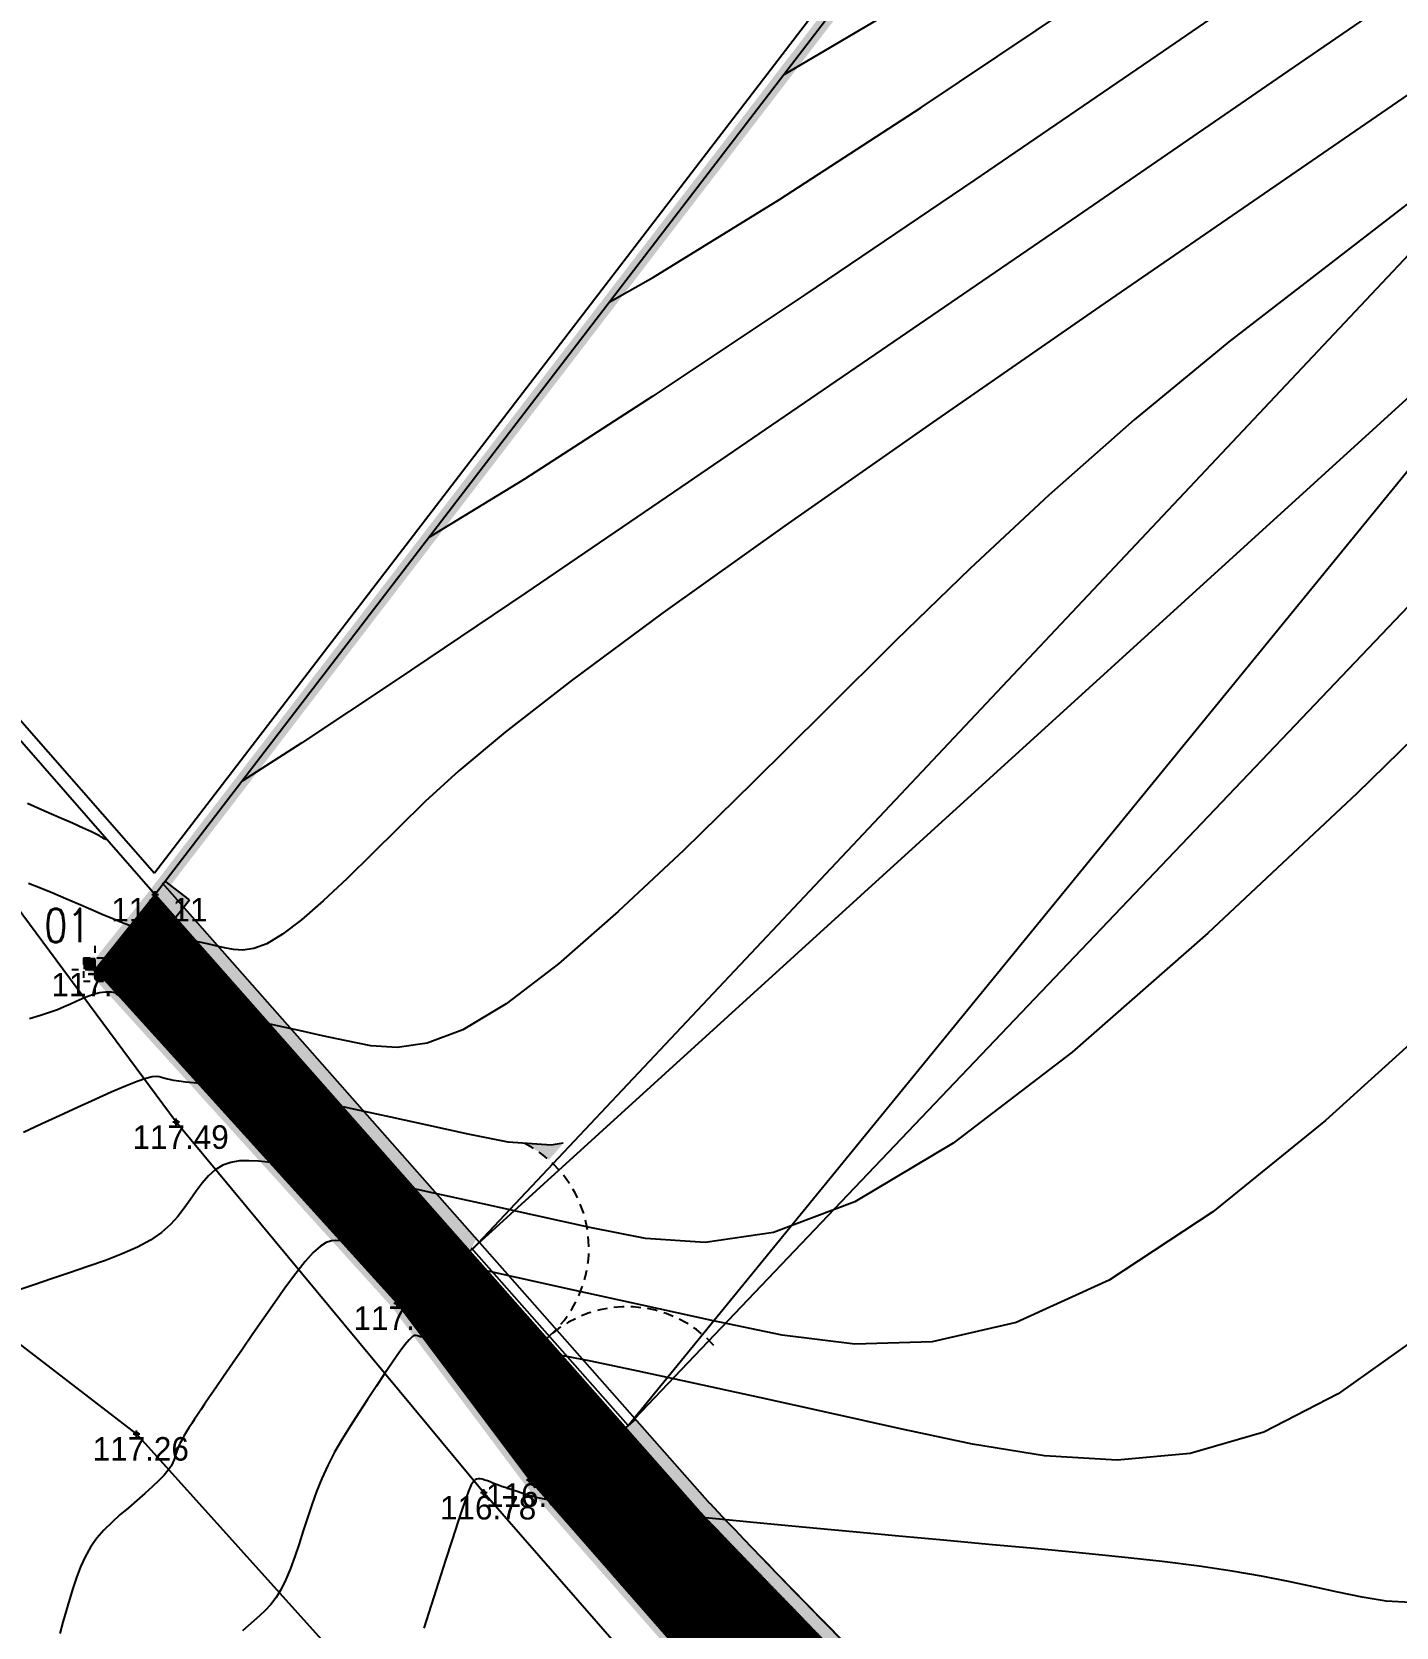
# Model space of a CAD drawing. Extents: x -196763 to -87623, y -65703 to -55832.
# Drawn here: x -87692.52 to -87672.23, y -65461.66 to -65437.92 of the extents above; entities that cross this region are included whole.
import ezdxf
from ezdxf.enums import TextEntityAlignment as Align

# ---------------------------------------------------------------- set-up
doc = ezdxf.new("R2010")
doc.units = 0
doc.header["$MEASUREMENT"] = 0
doc.header["$PDMODE"] = 34
doc.header["$PDSIZE"] = 0.05
doc.linetypes.add('ACAD_ISO04W100', pattern=[30, 24, -3, 0, -3])
doc.linetypes.add('DASHED', pattern=[70, 50, -20])
for name, color, linetype in [('0_coordinates', 1, 'Continuous'), ('0_PROP.aux', 6, 'Continuous'), ('0_PROP.aux.cotas', 30, 'Continuous'), ('0_PROP.corte', 10, 'Continuous'), ('0_PROP.trama', 251, 'Continuous'), ('0_PROP.vista4', 140, 'Continuous'), ('0_PROPfinal', 4, 'Continuous'), ('CV', 8, 'Continuous'), ('CVD', 6, 'Continuous'), ('LEVTP_BERMA', 6, 'Continuous'), ('LEVTP_EDIF', 3, 'Continuous'), ('LEVTP_MURO', 1, 'Continuous'), ('POINTS', 2, 'Continuous'), ('Z', 1, 'Continuous')]:
    doc.layers.add(name, color=color, linetype=linetype)
doc.layers.add('0_Limites_Terreno', color=30, linetype='DASHED', lineweight=35)
doc.styles.add('coordinates', font='romans', dxfattribs={"width": 0.8})
doc.styles.add('creativespace', font='GOTHIC.TTF')
doc.dimstyles.new('creativespace', dxfattribs={"dimtxt": 0.15, "dimasz": 0.05, "dimexe": 0.05, "dimexo": 0.05, "dimgap": 0.2, "dimtad": 0, "dimtoh": 1, "dimzin": 1, "dimtxsty": 'creativespace', "dimblk": 'OBLIQUE', "dimcen": 0, "dimclrd": 251, "dimclre": 256, "dimclrt": 30, "dimazin": 3, "dimtfac": 1, "dimtmove": 0, "dimatfit": 3, "dimldrblk": 'OBLIQUE', "dimfxl": 1, "dimlwd": -1, "dimlwe": -1, "dimarcsym": 0})

# ---------------------------------------------------------------- blocks, each defined once
blk = doc.blocks.new('_Oblique')
at = {"color": 0, "linetype": 'ByBlock', "lineweight": -2}
blk.add_line((-0.5, -0.5), (0.5, 0.5), dxfattribs=at)
blk = doc.blocks.new('*D235')
at = {"layer": '0_PROP.aux.cotas', "transparency": 16777216}
for p, q in [((-87686.041, -65456.101), (-87686.312, -65456.34)), ((-87683.725, -65458.725), (-87683.996, -65458.965))]:
    blk.add_line(p, q, dxfattribs=at)
at = {"layer": '0_PROP.aux.cotas', "color": 251, "transparency": 16777216}
for p, q in [((-87686.275, -65456.307), (-87685.379, -65457.323)), ((-87683.959, -65458.932), (-87684.855, -65457.916))]:
    blk.add_line(p, q, dxfattribs=at)
at = {"layer": 'DEFPOINTS', "color": 0, "transparency": 16777216}
for p in [(-87686.004, -65456.067), (-87686.275, -65456.307), (-87683.688, -65458.692)]:
    blk.add_point(p, dxfattribs=at)
at = {"layer": '0_PROP.aux.cotas', "color": 251, "transparency": 16777216, "xscale": 0.05, "yscale": 0.05, "zscale": 0.05}
for p, rotation in [((-87686.275, -65456.307), 131.4256430817694), ((-87683.959, -65458.932), 311.4256430817694)]:
    blk.add_blockref('_Oblique', p, dxfattribs=dict(at, rotation=rotation))
at = {"layer": '0_PROP.aux.cotas', "color": 30, "transparency": 16777216, "insert": (-87685.117, -65457.619), "char_height": 0.15, "attachment_point": 5, "rotation": 311.4256, "style": 'creativespace'}
blk.add_mtext('3,50', dxfattribs=at)
blk = doc.blocks.new('mk_02')
at = {"linetype": 'ACAD_ISO04W100', "ltscale": 0.001}
for points in [[(-0.25, 0.25), (0, 0.25), (0, 0), (-0.25, 0)], [(0.25, -0.25), (0, -0.25), (0, 0), (0.25, 0)]]:
    blk.add_hatch(color=9, dxfattribs=at).paths.add_polyline_path(points)
for p, q in [((0, -0.5), (0, 0.5)), ((-0.5, 0), (0.5, 0)), ((-0.25, 0.25), (0.25, 0.25)), ((-0.25, 0.25), (-0.25, -0.25)), ((0.25, 0.25), (0.25, -0.25)), ((-0.25, -0.25), (0.25, -0.25))]:
    blk.add_line(p, q, dxfattribs=at)

msp = doc.modelspace()

# ---------------------------------------------------------------- hatches: boundary and pattern name
at = {"layer": '0_PROP.trama'}
h = msp.add_hatch(color=256, dxfattribs=at)
h.dxf.hatch_style = 1
edge = h.paths.add_edge_path()
edge.add_line((-87678.447, -65464.134), (-87678.322, -65463.987))
edge.add_arc((-87569.951, -65353.114), 155.039, 223.89765, 225.65403, ccw=False)
edge.add_line((-87681.669, -65460.614), (-87681.813, -65460.752))
edge.add_arc((-87588.637, -65371.358), 129.124, 223.81345, 225.931)
edge = h.paths.add_edge_path()
edge.add_line((-87676.574, -65465.649), (-87676.71, -65465.791))
edge.add_arc((-87583.97, -65366.948), 135.538, 226.8247, 233.02536)
edge.add_line((-87665.491, -65475.229), (-87665.371, -65475.07))
edge.add_arc((-87583.256, -65366.05), 136.484, 226.86463, 233.01258, ccw=False)
h.paths.add_polyline_path([(-87686.503, -65455.208), (-87686.494, -65455.21), (-87690.564, -65450.597), (-87690.714, -65450.729), (-87686.004, -65456.067), (-87685.908, -65455.881)])
edge = h.paths.add_edge_path()
edge.add_line((-87684.828, -65454.708), (-87684.615, -65454.459))
edge.add_line((-87684.615, -65454.459), (-87684.797, -65454.486))
edge.add_line((-87684.797, -65454.486), (-87685.181, -65454.46))
edge.add_line((-87685.181, -65454.46), (-87685.184, -65454.466))
edge.add_arc((-87685.979, -65456.02), 1.745, 48.7178, 62.892, ccw=False)
h = msp.add_hatch(color=256, dxfattribs=at)
h.dxf.hatch_style = 1
h.paths.add_polyline_path([(-87682.435, -65459.817), (-87683.542, -65458.563), (-87683.688, -65458.692), (-87682.579, -65459.948, 0.002035), (-87681.813, -65460.752), (-87681.673, -65460.617, -0.002029)])
at = {"layer": '0_PROPfinal', "linetype": 'Continuous', "transparency": 33554498}
h = msp.add_hatch(dxfattribs=at)
h.set_pattern_fill('ANSI32', color=30, scale=0.047)
h.set_pattern_definition([(2.856958, (-87792.13738, -65566.791985), (-0.0008784769, 0.0176030936), []), (2.856958, (-87792.13122, -65566.79756), (-0.0008784769, 0.0176030936), [])])
h.paths.add_polyline_path([(-87666.894, -65474.203), (-87667.982, -65473.323), (-87668.816, -65472.644), (-87669.669, -65471.953), (-87671.651, -65470.305), (-87672.183, -65469.862), (-87673.65, -65468.576), (-87674.782, -65467.584), (-87676.276, -65466.199), (-87676.718, -65465.799), (-87678.447, -65464.134), (-87680.323, -65462.28), (-87682.579, -65459.948), (-87683.688, -65458.692), (-87685.999, -65456.073), (-87687.904, -65453.914), (-87688.987, -65452.686), (-87690.688, -65450.759), (-87691.578, -65451.874), (-87687.085, -65456.837), (-87685.113, -65459.47), (-87682.126, -65462.883), (-87679.652, -65465.174), (-87677.27, -65467.099), (-87672.38, -65470.618)])
at = {"layer": 'LEVTP_EDIF', "linetype": 'Continuous'}
h = msp.add_hatch(dxfattribs=at)
h.set_pattern_fill('GRAVEL', color=5, scale=0.6)
h.set_pattern_definition([(228.012787504, (204.34875, 202.486176), (-4.799999999983, -5.400000000016), [0.0807216, -7.9914528282]), (184.969740728, (204.294748, 202.426176), (7.199999999998, 0.6000000000234), [0.1385208, -13.7135548567]), (132.51044708, (204.15675, 202.414176), (6.000000000021, -6.59999999998), [0.0976728, -9.6696195577]), (267.273689006, (203.922748, 202.264176), (0.599999999961, 12.000000000002), [0.1261428, -12.488134825]), (292.833654178, (203.916748, 202.138176), (-3.000000000023, 7.19999999999), [0.123693, -12.245623877]), (357.273689006, (203.964748, 202.024176), (-12.000000000002, 0.599999999961), [0.1261428, -12.488134825]), (37.694240467, (204.090748, 202.018176), (-7.7999999999805, -6.0000000000253), [0.1668174, -16.5149091293]), (72.255328375, (204.222748, 202.120176), (4.199999999957, 13.2000000000136), [0.1574928, -15.591792898]), (121.429565615, (204.270748, 202.270176), (-4.800000000025, 7.7999999999844), [0.12657, -12.530443866]), (175.23635831, (204.20475, 202.378176), (6.600000000002, -0.599999999979), [0.1444992, -7.0804575473]), (222.397437798, (204.060748, 202.390176), (-7.1999999999786, -6.6000000000233), [0.1868688, -18.500025003]), (138.814074834, (204.51675, 202.258176), (-4.200000000012, 3.599999999986), [0.0637806, -6.3143068876]), (171.46923439, (204.468748, 202.300176), (7.800000000004, -1.199999999975), [0.1213422, -12.0129068497]), (225, (204.34875, 202.31818), (2e-12, -0.6), [0.0848526, -0.7636755374]), (203.198590514, (204.30675, 202.390176), (2.999999999996, 1.20000000001), [0.0456948, -4.5237690635]), (291.80140949, (204.26475, 202.37218), (-0.6, 1.8), [0.0646218, -3.1664770843]), (30.96375653, (204.28875, 202.31218), (1.8, 1.20000000001), [0.1049574, -3.393613737]), (161.56505118, (204.37875, 202.36618), (1.2, -0.6), [0.0758946, -1.821471996]), (16.389540334, (203.916748, 202.372176), (5.999999999994, 1.80000000002), [0.10632, -10.525707088]), (70.34617594, (204.01875, 202.402176), (-2.39999999998, -6.60000000001), [0.0891966, -8.8304446484]), (293.198590514, (204.37875, 202.486176), (-1.20000000001, 2.999999999996), [0.091389, -4.4780748635]), (343.610459666, (204.414748, 202.402176), (-6.000000000006, 1.799999999981), [0.10632, -10.525707088]), (339.44395478, (203.91675, 202.000176), (-3.000000000004, 1.19999999999), [0.102528, -5.0238742472]), (294.77514057, (204.01275, 201.964176), (-3.000000000021, 6.59999999999), [0.0859068, -8.504785838]), (66.80140949, (204.38475, 201.886176), (1.19999999999, 3.000000000004), [0.091389, -4.4780748635]), (17.354024636, (204.42075, 201.970176), (-7.799999999992, -2.400000000025), [0.1005786, -9.9572541685]), (69.44395478, (204.09075, 201.886176), (-1.19999999999, -3.000000000004), [0.051264, -5.0751382472]), (101.30993247, (204.34875, 201.88618), (-0.60000000001, 2.4), [0.030594, -3.028817708]), (165.96375653, (204.34275, 201.91618), (1.8, -0.6), [0.123693, -2.3501703754]), (186.009005957, (204.222748, 201.946176), (5.999999999998, 0.600000000019), [0.11463, -11.3483539047]), (303.69006753, (204.28875, 202.25818), (-0.6, 1.2), [0.0865332, -2.0767975653]), (353.157226587, (204.336748, 202.186176), (10.200000000004, -1.199999999967), [0.1510764, -14.9565375744]), (60.9453959, (204.48675, 202.168176), (-2.399999999986, -4.200000000008), [0.0617736, -6.1156044846]), (90, (204.51675, 202.2222), (-0.6, 0.6), [0.036, -0.564]), (120.256437164, (204.21075, 201.964176), (2.400000000014, -4.199999999992), [0.0833544, -8.2521119937]), (48.012787504, (204.16875, 202.036176), (4.799999999982, 5.400000000016), [0.1614432, -7.9107312282]), (2e-10, (204.27675, 202.1562), (0.6, 0.6), [0.156, -0.444]), (325.30484647, (204.43275, 202.156176), (6.000000000014, -4.19999999998), [0.0948684, -9.3919645805]), (254.0546041, (204.51075, 202.10218), (-0.59999999999, -2.4), [0.0873612, -4.2807047336]), (207.645975364, (204.486748, 202.018176), (-11.3999999999805, -6.000000000037), [0.142239, -14.0816845094]), (175.42607874, (204.360748, 201.952176), (-7.800000000002, 0.5999999999747), [0.1504794, -14.8974440448])])
h.paths.add_polyline_path([(-87690.988, -65451.855), (-87690.175, -65450.837), (-87690.536, -65450.561), (-87690.688, -65450.759), (-87691.578, -65451.874), (-87687.085, -65456.837), (-87685.113, -65459.47), (-87682.126, -65462.883), (-87679.652, -65465.174), (-87679.346, -65464.843), (-87681.803, -65462.568), (-87684.763, -65459.186), (-87686.738, -65456.55)])

# ---------------------------------------------------------------- linework, layer by layer
at = {"layer": '0_Limites_Terreno', "ltscale": 0.02, "const_width": 0.2, "flags": 128}
msp.add_lwpolyline([(-87647.584, -65452.996), (-87641.315, -65445.379), (-87635.629, -65437.761), (-87634.949, -65436.78), (-87666.061, -65418.638), (-87690.688, -65450.759), (-87691.578, -65451.874), (-87687.085, -65456.837), (-87685.113, -65459.47), (-87682.126, -65462.883), (-87679.652, -65465.174), (-87677.273, -65467.098), (-87672.38, -65470.618), (-87666.894, -65474.203), (-87665.591, -65475.054), (-87664.343, -65474.641), (-87661.971, -65471.926), (-87657.961, -65467.325), (-87653.375, -65460.543)], close=True, dxfattribs=at)
at = {"layer": '0_PROP.aux', "linetype": 'DASHED', "ltscale": 0.003}
for centre, start, end in [((-87685.979, -65456.02), 311.4256, 62.892), ((-87683.67, -65458.637), 42.1057, 131.4256)]:
    msp.add_arc(centre, 1.745, start, end, dxfattribs=at)
at = {"layer": '0_PROP.aux.cotas'}
msp.add_lwpolyline([(-87685.642, -65457.385), (-87685.84, -65457.603), (-87685.172, -65458.214), (-87684.974, -65457.996)], close=True, dxfattribs=at)
at = {"layer": '0_PROP.corte', "linetype": 'Continuous'}
for points in [[(-87682.433, -65459.82), (-87690.575, -65450.592)], [(-87682.579, -65459.948), (-87690.721, -65450.721)], [(-87683.65, -65458.659), (-87685.979, -65456.02)], [(-87684.825, -65457.328), (-87684.862, -65457.361)], [(-87683.542, -65458.563), (-87683.688, -65458.692)]]:
    msp.add_lwpolyline(points, dxfattribs=at)
for centre, radius, start, end in [((-87583.44, -65366.282), 136.389, 223.37422, 225.7376), ((-87583.44, -65366.282), 136.194, 223.37422, 225.84011), ((-87574.984, -65357.873), 148.118, 223.92113, 225.75962)]:
    msp.add_arc(centre, radius, start, end, dxfattribs=at)
at = {"layer": '0_PROP.vista4', "linetype": 'Continuous'}
for points in [[(-87669.97, -65439.036), (-87685.964, -65456.036)], [(-87683.65, -65458.659), (-87668.626, -65440.252), (-87686.004, -65456.067)], [(-87683.65, -65458.659), (-87667.282, -65441.469)]]:
    msp.add_lwpolyline(points, dxfattribs=at)
at = {"layer": 'CV', "linetype": 'Continuous'}
for points in [[(-87658.864, -65426.609, 0), (-87665.052, -65430.897, 0), (-87667.518, -65432.593, 0), (-87670.201, -65434.436, 0), (-87672.992, -65436.354, 0), (-87672.992, -65436.354, 0), (-87675.788, -65438.272, 0), (-87678.494, -65440.122, 0), (-87681.023, -65441.835, 0), (-87683.285, -65443.343, 0), (-87685.193, -65444.576, 0), (-87685.193, -65444.576, 0), (-87686.614, -65445.444, 0)], [(-87666.984, -65433.8, 0), (-87667.696, -65434.291, 0), (-87670.704, -65436.357, 0), (-87673.835, -65438.508, 0), (-87673.835, -65438.508, 0), (-87676.967, -65440.658, 0), (-87679.98, -65442.725, 0), (-87682.755, -65444.624, 0), (-87685.172, -65446.27, 0), (-87687.115, -65447.581, 0), (-87687.115, -65447.581, 0), (-87688.502, -65448.5, 0), (-87689.394, -65449.07, 0)], [(-87683.931, -65441.945, 0), (-87683.271, -65441.571, 0), (-87683.271, -65441.571, 0), (-87681.398, -65440.415, 0), (-87679.291, -65439.047, 0), (-87677.008, -65437.52, 0)], [(-87681.331, -65438.555, 0), (-87679.511, -65437.487, 0)], [(-87669.474, -65438.487, 0), (-87674.715, -65442.536, 0), (-87674.715, -65442.536, 0), (-87676.121, -65443.697, 0), (-87677.393, -65444.818, 0), (-87678.563, -65445.909, 0), (-87679.666, -65446.979, 0), (-87680.735, -65448.04, 0), (-87680.735, -65448.04, 0), (-87681.794, -65449.092, 0), (-87682.824, -65450.097, 0), (-87683.798, -65451.012, 0), (-87684.688, -65451.791, 0), (-87685.464, -65452.387, 0), (-87685.464, -65452.387, 0), (-87686.109, -65452.77, 0), (-87686.641, -65452.971, 0), (-87687.088, -65453.036, 0), (-87687.479, -65453.01, 0), (-87687.842, -65452.938, 0), (-87687.842, -65452.938, 0), (-87688.198, -65452.859, 0), (-87688.544, -65452.783, 0), (-87688.868, -65452.712, 0), (-87689.16, -65452.65, 0), (-87689.408, -65452.6, 0), (-87689.408, -65452.6, 0), (-87689.607, -65452.562, 0), (-87689.763, -65452.536, 0), (-87689.887, -65452.518, 0), (-87689.989, -65452.507, 0), (-87690.081, -65452.497, 0), (-87690.081, -65452.497, 0), (-87690.171, -65452.489, 0), (-87690.26, -65452.479, 0), (-87690.35, -65452.468, 0), (-87690.44, -65452.454, 0), (-87690.53, -65452.437, 0), (-87690.53, -65452.437, 0), (-87690.62, -65452.415, 0), (-87690.71, -65452.39, 0), (-87690.8, -65452.363, 0), (-87690.889, -65452.334, 0), (-87690.979, -65452.304, 0), (-87690.979, -65452.304, 0), (-87691.069, -65452.275, 0), (-87691.159, -65452.248, 0), (-87691.249, -65452.227, 0), (-87691.338, -65452.214, 0), (-87691.426, -65452.212, 0), (-87691.426, -65452.212, 0), (-87691.514, -65452.223, 0), (-87691.601, -65452.246, 0), (-87691.687, -65452.277, 0), (-87691.773, -65452.313, 0), (-87691.859, -65452.352, 0), (-87691.859, -65452.352, 0), (-87691.946, -65452.392, 0), (-87692.038, -65452.432, 0), (-87692.14, -65452.473, 0), (-87692.257, -65452.516, 0), (-87692.394, -65452.56, 0), (-87692.394, -65452.56, 0), (-87692.555, -65452.606, 0)], [(-87670.468, -65446.968, 0), (-87672.811, -65449.255, 0), (-87675.025, -65451.335, 0), (-87677.047, -65453.104, 0), (-87678.813, -65454.459, 0), (-87678.813, -65454.459, 0), (-87680.279, -65455.331, 0), (-87681.488, -65455.789, 0), (-87682.505, -65455.936, 0), (-87683.394, -65455.876, 0), (-87684.218, -65455.712, 0), (-87684.218, -65455.712, 0), (-87685.028, -65455.533, 0), (-87685.81, -65455.36, 0), (-87686.539, -65455.2, 0), (-87687.188, -65455.061, 0), (-87687.729, -65454.948, 0), (-87687.729, -65454.948, 0), (-87688.146, -65454.866, 0), (-87688.455, -65454.811, 0), (-87688.684, -65454.776, 0), (-87688.859, -65454.755, 0), (-87689.008, -65454.74, 0), (-87689.008, -65454.74, 0), (-87689.151, -65454.727, 0), (-87689.293, -65454.72, 0), (-87689.43, -65454.723, 0), (-87689.56, -65454.744, 0), (-87689.681, -65454.787, 0), (-87689.681, -65454.787, 0), (-87689.791, -65454.856, 0), (-87689.892, -65454.947, 0), (-87689.987, -65455.055, 0), (-87690.077, -65455.175, 0), (-87690.164, -65455.3, 0), (-87690.164, -65455.3, 0), (-87690.253, -65455.425, 0), (-87690.348, -65455.549, 0), (-87690.459, -65455.671, 0), (-87690.592, -65455.788, 0), (-87690.754, -65455.9, 0), (-87690.754, -65455.9, 0), (-87690.951, -65456.006, 0), (-87691.177, -65456.106, 0), (-87691.425, -65456.202, 0), (-87691.688, -65456.295, 0), (-87691.958, -65456.387, 0), (-87691.958, -65456.387, 0), (-87692.228, -65456.479, 0), (-87692.488, -65456.567, 0), (-87692.726, -65456.647, 0)], [(-87691.406, -65449.939, 0), (-87691.418, -65449.938, 0), (-87691.444, -65449.929, 0), (-87691.465, -65449.916, 0), (-87691.465, -65449.916, 0), (-87691.486, -65449.903, 0), (-87691.516, -65449.885, 0), (-87691.565, -65449.859, 0), (-87691.643, -65449.822, 0), (-87691.758, -65449.769, 0), (-87691.758, -65449.769, 0), (-87691.917, -65449.698, 0), (-87692.115, -65449.611, 0), (-87692.34, -65449.513, 0), (-87692.584, -65449.406, 0)], [(-87671.499, -65452.514, 0), (-87673.277, -65454.123, 0), (-87674.954, -65455.48, 0), (-87676.495, -65456.499, 0), (-87676.495, -65456.499, 0), (-87677.88, -65457.125, 0), (-87679.129, -65457.414, 0), (-87680.278, -65457.45, 0), (-87681.359, -65457.317, 0), (-87682.406, -65457.099, 0), (-87682.406, -65457.099, 0), (-87683.442, -65456.87, 0), (-87684.438, -65456.649, 0), (-87685.355, -65456.446, 0), (-87686.156, -65456.27, 0), (-87686.8, -65456.131, 0), (-87686.8, -65456.131, 0), (-87687.261, -65456.033, 0), (-87687.566, -65455.971, 0), (-87687.753, -65455.937, 0), (-87687.863, -65455.92, 0), (-87687.933, -65455.912, 0), (-87687.933, -65455.912, 0), (-87687.997, -65455.908, 0), (-87688.065, -65455.913, 0), (-87688.141, -65455.938, 0), (-87688.229, -65455.991, 0), (-87688.334, -65456.084, 0), (-87688.334, -65456.084, 0), (-87688.456, -65456.221, 0), (-87688.595, -65456.397, 0), (-87688.746, -65456.603, 0), (-87688.905, -65456.827, 0), (-87689.068, -65457.062, 0), (-87689.068, -65457.062, 0), (-87689.231, -65457.296, 0), (-87689.389, -65457.524, 0), (-87689.537, -65457.739, 0), (-87689.671, -65457.932, 0), (-87689.786, -65458.099, 0), (-87689.786, -65458.099, 0), (-87689.878, -65458.233, 0), (-87689.95, -65458.341, 0), (-87690.008, -65458.427, 0), (-87690.057, -65458.5, 0), (-87690.101, -65458.567, 0), (-87690.101, -65458.567, 0), (-87690.143, -65458.632, 0), (-87690.185, -65458.696, 0), (-87690.224, -65458.758, 0), (-87690.26, -65458.819, 0), (-87690.291, -65458.876, 0), (-87690.291, -65458.876, 0), (-87690.317, -65458.929, 0), (-87690.339, -65458.979, 0), (-87690.357, -65459.027, 0), (-87690.372, -65459.073, 0), (-87690.387, -65459.118, 0), (-87690.387, -65459.118, 0), (-87690.402, -65459.164, 0), (-87690.422, -65459.212, 0), (-87690.45, -65459.265, 0), (-87690.492, -65459.326, 0), (-87690.551, -65459.397, 0), (-87690.551, -65459.397, 0), (-87690.631, -65459.479, 0), (-87690.729, -65459.571, 0), (-87690.841, -65459.671, 0), (-87690.961, -65459.776, 0), (-87691.085, -65459.883, 0), (-87691.085, -65459.883, 0), (-87691.21, -65459.991, 0), (-87691.332, -65460.101, 0), (-87691.448, -65460.216, 0), (-87691.554, -65460.338, 0), (-87691.649, -65460.47, 0), (-87691.649, -65460.47, 0), (-87691.729, -65460.612, 0), (-87691.798, -65460.763, 0), (-87691.857, -65460.922, 0), (-87691.91, -65461.085, 0), (-87691.96, -65461.25, 0), (-87691.96, -65461.25, 0), (-87692.01, -65461.416, 0), (-87692.058, -65461.584, 0), (-87692.104, -65461.754, 0)], [(-87684.615, -65454.459, 0), (-87684.797, -65454.486, 0), (-87685.437, -65454.443, 0), (-87686.03, -65454.325, 0), (-87686.03, -65454.325, 0), (-87686.613, -65454.196, 0), (-87687.179, -65454.071, 0), (-87687.709, -65453.956, 0), (-87688.186, -65453.854, 0), (-87688.594, -65453.771, 0), (-87688.594, -65453.771, 0), (-87688.919, -65453.71, 0), (-87689.174, -65453.667, 0), (-87689.377, -65453.639, 0), (-87689.544, -65453.619, 0), (-87689.694, -65453.604, 0), (-87689.694, -65453.604, 0), (-87689.84, -65453.59, 0), (-87689.982, -65453.576, 0), (-87690.114, -65453.563, 0), (-87690.233, -65453.549, 0), (-87690.333, -65453.537, 0), (-87690.333, -65453.537, 0), (-87690.412, -65453.524, 0), (-87690.473, -65453.513, 0), (-87690.52, -65453.502, 0), (-87690.558, -65453.491, 0), (-87690.591, -65453.48, 0), (-87690.591, -65453.48, 0), (-87690.625, -65453.47, 0), (-87690.669, -65453.465, 0), (-87690.732, -65453.472, 0), (-87690.823, -65453.494, 0), (-87690.953, -65453.539, 0), (-87690.953, -65453.539, 0), (-87691.127, -65453.609, 0), (-87691.339, -65453.7, 0), (-87691.581, -65453.808, 0), (-87691.841, -65453.927, 0), (-87692.111, -65454.052, 0), (-87692.111, -65454.052, 0), (-87692.381, -65454.176, 0), (-87692.645, -65454.299, 0)], [(-87672.01, -65461.295, 0), (-87672.372, -65461.273, 0), (-87672.732, -65461.214, 0), (-87673.091, -65461.138, 0), (-87673.091, -65461.138, 0), (-87673.453, -65461.058, 0), (-87673.827, -65460.979, 0), (-87674.227, -65460.901, 0), (-87674.665, -65460.826, 0), (-87675.155, -65460.754, 0), (-87675.155, -65460.754, 0), (-87675.704, -65460.684, 0), (-87676.304, -65460.618, 0), (-87676.942, -65460.554, 0), (-87677.607, -65460.491, 0), (-87678.283, -65460.429, 0), (-87678.283, -65460.429, 0), (-87678.96, -65460.367, 0), (-87679.622, -65460.307, 0), (-87680.255, -65460.249, 0), (-87680.844, -65460.194, 0), (-87681.375, -65460.144, 0), (-87681.375, -65460.144, 0), (-87681.838, -65460.1, 0), (-87682.243, -65460.06, 0), (-87682.604, -65460.024, 0), (-87682.936, -65459.99, 0), (-87683.254, -65459.957, 0), (-87683.254, -65459.957, 0), (-87683.567, -65459.925, 0), (-87683.871, -65459.893, 0), (-87684.154, -65459.861, 0), (-87684.408, -65459.832, 0), (-87684.623, -65459.803, 0), (-87684.623, -65459.803, 0), (-87684.791, -65459.777, 0), (-87684.919, -65459.753, 0), (-87685.018, -65459.73, 0), (-87685.097, -65459.708, 0), (-87685.166, -65459.686, 0), (-87685.166, -65459.686, 0), (-87685.234, -65459.664, 0), (-87685.3, -65459.643, 0), (-87685.364, -65459.622, 0), (-87685.425, -65459.602, 0), (-87685.481, -65459.583, 0), (-87685.481, -65459.583, 0), (-87685.532, -65459.565, 0), (-87685.579, -65459.548, 0), (-87685.623, -65459.531, 0), (-87685.664, -65459.516, 0), (-87685.704, -65459.5, 0), (-87685.704, -65459.5, 0), (-87685.744, -65459.485, 0), (-87685.783, -65459.471, 0), (-87685.82, -65459.46, 0), (-87685.853, -65459.454, 0), (-87685.882, -65459.452, 0), (-87685.882, -65459.452, 0), (-87685.906, -65459.458, 0), (-87685.926, -65459.469, 0), (-87685.942, -65459.484, 0), (-87685.956, -65459.501, 0), (-87685.969, -65459.521, 0), (-87685.969, -65459.521, 0), (-87685.983, -65459.542, 0), (-87686, -65459.577, 0), (-87686.025, -65459.637, 0), (-87686.062, -65459.737, 0), (-87686.114, -65459.888, 0), (-87686.114, -65459.888, 0), (-87686.184, -65460.1, 0), (-87686.269, -65460.363, 0), (-87686.366, -65460.665, 0), (-87686.47, -65460.993, 0), (-87686.579, -65461.335, 0), (-87686.579, -65461.335, 0), (-87686.687, -65461.676, 0)]]:
    msp.add_polyline3d(points, dxfattribs=at)
at = {"layer": 'CVD', "linetype": 'Continuous'}
for points in [[(-87671.176, -65438.256, 0), (-87673.952, -65440.164, 0), (-87676.633, -65442.011, 0), (-87679.121, -65443.735, 0), (-87681.32, -65445.275, 0), (-87683.134, -65446.569, 0), (-87683.134, -65446.569, 0), (-87684.499, -65447.578, 0), (-87685.479, -65448.341, 0), (-87686.17, -65448.92, 0), (-87686.669, -65449.376, 0), (-87687.072, -65449.771, 0), (-87687.072, -65449.771, 0), (-87687.456, -65450.153, 0), (-87687.831, -65450.519, 0), (-87688.185, -65450.851, 0), (-87688.508, -65451.134, 0), (-87688.79, -65451.35, 0), (-87688.79, -65451.35, 0), (-87689.024, -65451.49, 0), (-87689.218, -65451.563, 0), (-87689.38, -65451.586, 0), (-87689.522, -65451.577, 0), (-87689.654, -65451.551, 0), (-87689.654, -65451.551, 0), (-87689.783, -65451.522, 0), (-87689.909, -65451.494, 0), (-87690.027, -65451.469, 0), (-87690.133, -65451.446, 0), (-87690.223, -65451.428, 0), (-87690.223, -65451.428, 0), (-87690.295, -65451.414, 0), (-87690.352, -65451.405, 0), (-87690.397, -65451.398, 0), (-87690.434, -65451.394, 0), (-87690.467, -65451.391, 0), (-87690.467, -65451.391, 0), (-87690.5, -65451.387, 0), (-87690.533, -65451.384, 0), (-87690.567, -65451.379, 0), (-87690.602, -65451.373, 0), (-87690.639, -65451.366, 0), (-87690.639, -65451.366, 0), (-87690.678, -65451.356, 0), (-87690.719, -65451.344, 0), (-87690.761, -65451.331, 0), (-87690.804, -65451.317, 0), (-87690.847, -65451.303, 0), (-87690.847, -65451.303, 0), (-87690.892, -65451.288, 0), (-87690.942, -65451.27, 0), (-87691.004, -65451.247, 0), (-87691.084, -65451.216, 0), (-87691.187, -65451.174, 0), (-87691.187, -65451.174, 0), (-87691.317, -65451.12, 0), (-87691.472, -65451.055, 0), (-87691.643, -65450.981, 0), (-87691.827, -65450.903, 0), (-87692.016, -65450.822, 0), (-87692.016, -65450.822, 0), (-87692.206, -65450.741, 0), (-87692.392, -65450.664, 0), (-87692.571, -65450.595, 0)], [(-87671.971, -65457.396, 0), (-87673.088, -65458.186, 0), (-87674.195, -65458.759, 0), (-87674.195, -65458.759, 0), (-87675.291, -65459.076, 0), (-87676.377, -65459.175, 0), (-87677.455, -65459.11, 0), (-87678.529, -65458.936, 0), (-87679.6, -65458.707, 0), (-87679.6, -65458.707, 0), (-87680.665, -65458.471, 0), (-87681.694, -65458.244, 0), (-87682.651, -65458.034, 0), (-87683.501, -65457.851, 0), (-87684.207, -65457.703, 0), (-87684.207, -65457.703, 0), (-87684.746, -65457.597, 0), (-87685.141, -65457.527, 0), (-87685.428, -65457.483, 0), (-87685.644, -65457.457, 0), (-87685.824, -65457.439, 0), (-87685.824, -65457.439, 0), (-87685.997, -65457.423, 0), (-87686.163, -65457.408, 0), (-87686.318, -65457.393, 0), (-87686.453, -65457.38, 0), (-87686.564, -65457.367, 0), (-87686.564, -65457.367, 0), (-87686.646, -65457.357, 0), (-87686.702, -65457.347, 0), (-87686.741, -65457.339, 0), (-87686.767, -65457.332, 0), (-87686.786, -65457.324, 0), (-87686.786, -65457.324, 0), (-87686.805, -65457.319, 0), (-87686.829, -65457.321, 0), (-87686.862, -65457.34, 0), (-87686.908, -65457.383, 0), (-87686.971, -65457.459, 0), (-87686.971, -65457.459, 0), (-87687.056, -65457.572, 0), (-87687.158, -65457.719, 0), (-87687.273, -65457.89, 0), (-87687.398, -65458.077, 0), (-87687.527, -65458.272, 0), (-87687.527, -65458.272, 0), (-87687.656, -65458.469, 0), (-87687.782, -65458.665, 0), (-87687.903, -65458.861, 0), (-87688.016, -65459.058, 0), (-87688.118, -65459.253, 0), (-87688.118, -65459.253, 0), (-87688.207, -65459.448, 0), (-87688.285, -65459.643, 0), (-87688.356, -65459.838, 0), (-87688.421, -65460.032, 0), (-87688.483, -65460.227, 0), (-87688.483, -65460.227, 0), (-87688.545, -65460.42, 0), (-87688.608, -65460.609, 0), (-87688.672, -65460.788, 0), (-87688.74, -65460.952, 0), (-87688.811, -65461.097, 0), (-87688.811, -65461.097, 0), (-87688.887, -65461.22, 0), (-87688.966, -65461.323, 0), (-87689.049, -65461.411, 0), (-87689.133, -65461.49, 0), (-87689.218, -65461.564, 0), (-87689.218, -65461.564, 0), (-87689.303, -65461.638, 0), (-87689.386, -65461.713, 0)]]:
    msp.add_polyline3d(points, dxfattribs=at)
at = {"layer": 'LEVTP_BERMA', "linetype": 'Continuous'}
for p, q in [((-87693.737, -65449.606), (-87690.372, -65454.143)), ((-87690.372, -65454.143), (-87685.798, -65459.658)), ((-87690.965, -65458.782), (-87693.393, -65456.917)), ((-87685.237, -65465.149), (-87690.965, -65458.782)), ((-87685.798, -65459.658), (-87680.393, -65465.833))]:
    msp.add_line(p, q, dxfattribs=at)
at = {"layer": 'LEVTP_MURO', "linetype": 'Continuous'}
for p, q in [((-87666.061, -65418.638), (-87690.688, -65450.759)), ((-87666.358, -65418.696), (-87690.698, -65450.443)), ((-87696.138, -65444.533), (-87690.688, -65450.759)), ((-87695.934, -65444.462), (-87690.698, -65450.443)), ((-87690.175, -65450.837), (-87690.536, -65450.561)), ((-87691.578, -65451.874), (-87690.688, -65450.759)), ((-87690.988, -65451.855), (-87690.175, -65450.837)), ((-87687.085, -65456.837), (-87691.578, -65451.874)), ((-87686.738, -65456.55), (-87690.988, -65451.855)), ((-87684.763, -65459.186), (-87686.738, -65456.55)), ((-87685.113, -65459.47), (-87687.085, -65456.837)), ((-87681.803, -65462.568), (-87684.763, -65459.186)), ((-87682.126, -65462.883), (-87685.113, -65459.47))]:
    msp.add_line(p, q, dxfattribs=at)
at = {"layer": 'POINTS'}
for p in [(-87690.688, -65450.759, 118.114), (-87691.578, -65451.874, 117.844), (-87690.372, -65454.143, 117.487), (-87687.085, -65456.837, 117.042), (-87690.965, -65458.782, 117.261), (-87685.113, -65459.47, 116.829), (-87685.798, -65459.658, 116.778)]:
    msp.add_point(p, dxfattribs=at)

# ---------------------------------------------------------------- block references
at = {"layer": '0_coordinates', "linetype": 'Continuous', "xscale": 0.7, "yscale": 0.7, "zscale": 0.7}
msp.add_blockref('mk_02', (-87691.578, -65451.874), dxfattribs=at)

# ---------------------------------------------------------------- texts
at = {"layer": '0_coordinates', "color": 3, "linetype": 'Continuous', "style": 'coordinates', "width": 0.8}
msp.add_text('01', height=0.5, dxfattribs=at).set_placement((-87692.336, -65451.47))
at = {"layer": '0_PROP.aux.cotas', "color": 255, "linetype": 'ByBlock', "insert": (-87685.409, -65457.797), "char_height": 0.19, "attachment_point": 5, "rotation": 317.857}
msp.add_mtext('{\\C256;117.00}', dxfattribs=at)
at = {"layer": 'Z'}
for s, p in [(' 118.11', (-87690.688, -65451.159, 118.114)), (' 117.84', (-87691.578, -65452.274, 117.844)), (' 117.49', (-87690.372, -65454.543, 117.487)), (' 117.04', (-87687.085, -65457.237, 117.042)), (' 117.26', (-87690.965, -65459.182, 117.261)), (' 116.78', (-87685.798, -65460.058, 116.778)), (' 116.83', (-87685.113, -65459.87, 116.829))]:
    msp.add_text(s, height=0.35, dxfattribs=at).set_placement(p, align=Align.CENTER)

# ---------------------------------------------------------------- dimensions: what is measured, and where the dimension line sits
at = {"layer": '0_PROP.aux.cotas'}
dim = msp.add_aligned_dim(p1=(-87683.688, -65458.692), p2=(-87686.004, -65456.067), distance=0.362, dimstyle='creativespace', dxfattribs=at)
dim.commit()
dim.dimension.update_dxf_attribs({"geometry": '*D235', "text_midpoint": (-87685.117, -65457.619)})

doc.saveas('drawing.dxf')
